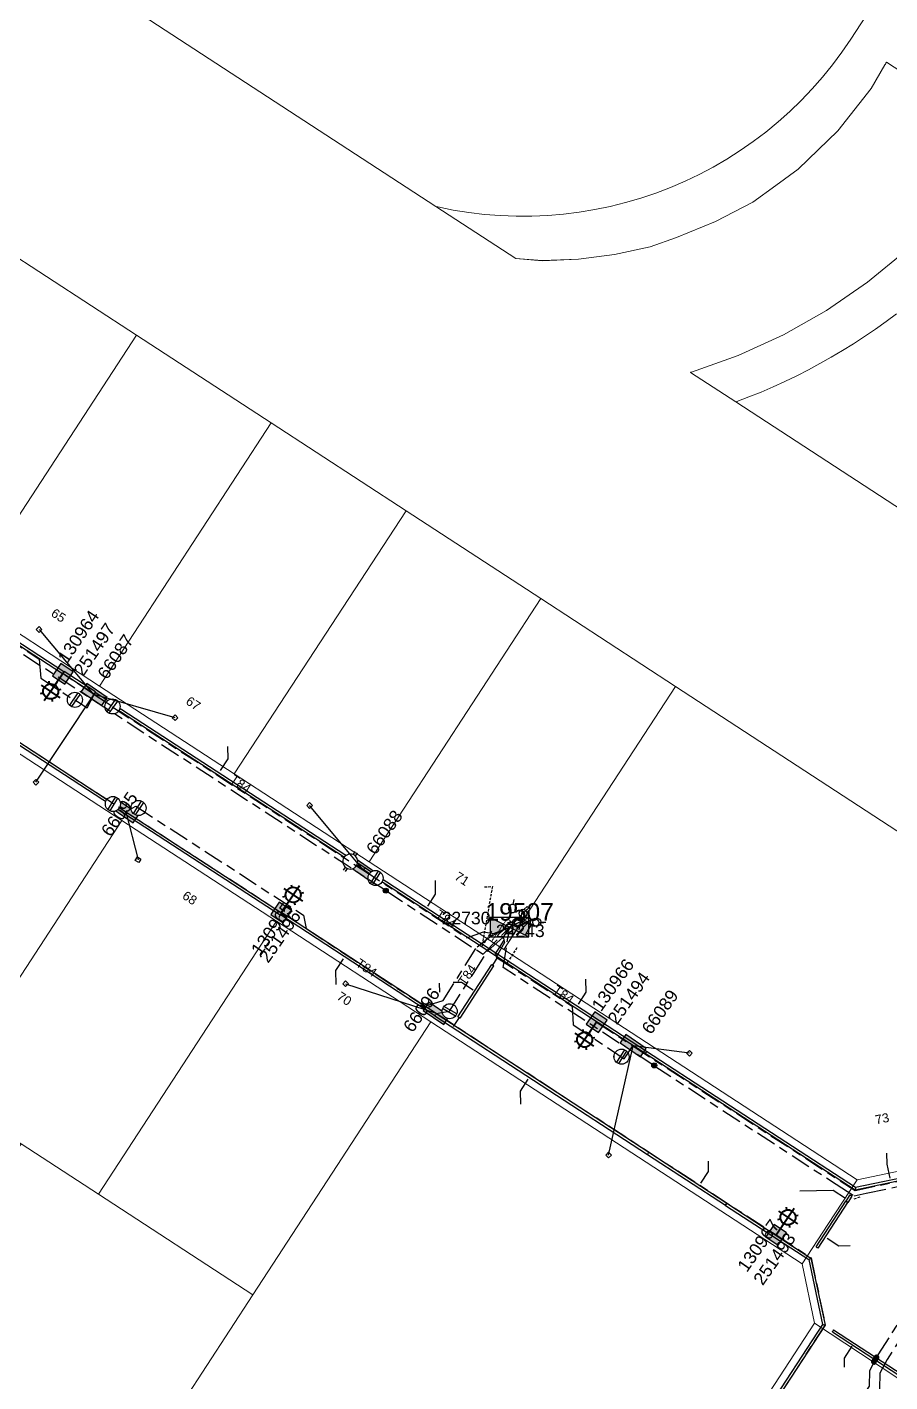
# Model space of a CAD drawing. Header units: metres. Extents: x 0 to 294317, y 0 to 6233398.
# Drawn here: x 292856.9 to 293028.5, y 6231379.5 to 6231649.1 of the extents above; entities that cross this region are included whole.
import ezdxf
from ezdxf import colors
from ezdxf.entities.mleader import LeaderData, LeaderLine
from ezdxf.enums import TextEntityAlignment as Align
from ezdxf.math import Vec2, Vec3

# ---------------------------------------------------------------- set-up
doc = ezdxf.new("R2010")
doc.units = ezdxf.units.M
for name, pattern in [('Cable Exist UG', [8.2, 4, -1.2, 1.8, -1.2]), ('DASHED', [0.75, 0.5, -0.25]), ('HIDDEN', [0.375, 0.25, -0.125]), ('HIDDEN2', [0.1875, 0.125, -0.0625])]:
    doc.linetypes.add(name, pattern=pattern)
doc.layers.get('0').update_dxf_attribs({"color": 6})
for name, color, linetype in [('_User Miscellaneous1', 7, 'Continuous'), ('Duct_SP_EXT', 7, 'Continuous'), ('Equip_HV_EXT', 7, 'Continuous'), ('Equip_LV_EXT', 7, 'Continuous'), ('Equip_SP_SL_EXT', 7, 'Continuous'), ('Mains_HV_EXT', 7, 'Continuous'), ('Mains_LV_EXT', 7, 'Continuous'), ('Mains_LV_SL_EXT', 7, 'Continuous'), ('Services_SP_EXT', 7, 'Continuous'), ('Sub_SP_EXT', 7, 'Continuous'), ('SupportsUG_SP_LV_EXT', 7, 'Continuous'), ('SupportsUG_SP_LV_SL_EXT', 7, 'Continuous'), ('Trench_SP_EXT', 7, 'Continuous')]:
    doc.layers.add(name, color=color, linetype=linetype)
for name, color, linetype, lineweight in [('Cadastre Buildings_SP_EXT', 9, 'Continuous', 5), ('Cadastre Land Parcels_SP_EXT', 9, 'Continuous', 5), ('Cadastre Other Property_SP_EXT', 9, 'HIDDEN', 5), ('Cadastre Roads_SP_EXT', 9, 'Continuous', 5)]:
    doc.layers.add(name, color=color, linetype=linetype, lineweight=lineweight)
doc.layers.add('UNKNOWN_FEATURES', color=1, linetype='DASHED', plot=False)
doc.styles.add('COLUMN_LABEL', font='arial.ttf')
doc.styles.add('iecARIAL', font='arial.ttf', dxfattribs={"height": 2})
doc.styles.add('POLE_LABEL', font='arial.ttf')
doc.styles.get("Standard").update_dxf_attribs({"font": 'arial.ttf'})
doc.styles.add('SWITCH_LABEL', font='arial.ttf', dxfattribs={"height": 2.5})

# ---------------------------------------------------------------- blocks, each defined once
blk = doc.blocks.new('SUB_PADMOUNT_EXT')
for points in [[(0, 0), (-3.84, 1.92), (-3.84, -1.92)], [(0, 0), (3.84, 1.92), (3.84, -1.92)]]:
    blk.add_hatch(color=256).paths.add_polyline_path(points)
for p, q in [((3.84, 1.92), (-3.84, -1.92)), ((-3.84, 1.92), (3.84, -1.92))]:
    blk.add_line(p, q)
blk.add_lwpolyline([(-3.84, -1.92), (3.84, -1.92), (3.84, 1.92), (-3.84, 1.92)], close=True)
for tag, height, flags, p in [('ASSET_NUM', 3.5, 8, (2, 2)), ('STREET_CODE', 0.2, 9, (1.5, 0)), ('CONSTRUCTED_VOLTAGE', 0.2, 9, (1.5, -0.2)), ('OPERATING_VOLTAGE', 0.2, 9, (1.5, -0.6)), ('ORIENTATION', 0.2, 9, (1.5, -0.8)), ('OWNED_BY', 0.2, 9, (1.5, -1)), ('OPERATED_BY', 0.2, 9, (1.5, -1.2)), ('SECONDARY_VOLTAGE', 0.2, 9, (1.5, -1.6)), ('STATE', 0.2, 9, (1.5, -1.8)), ('SUBSTATION_TYPE', 0.2, 9, (1.5, -2.2)), ('NO_PHASES', 0.2, 9, (1.5, -0.4)), ('MAINTAINED_BY', 0.2, 9, (1.5, -1.4)), ('PARENT', 0.2, 9, (1.5, -2)), ('USAGE', 0.2, 9, (1.5, -2.4)), ('LEGEND', 0.2, 9, (1.5, -2.6)), ('STREETNAME', 0.2, 9, (1.5, -3)), ('SUBURB', 0.2, 9, (1.5, -3.2)), ('Z', 0.2, 1, (1.5, -3.6)), ('LOCATION', 0.2, 9, (1.5, -2.8)), ('NOTES', 0.2, 9, (1.5, -3.4))]:
    blk.add_attdef(tag, text='', height=height, dxfattribs=dict(flags=flags)).set_placement(p, align=Align.MIDDLE_LEFT)
blk = doc.blocks.new('COLUMN_EXT')
blk.add_hatch(color=256).paths.add_polyline_path([(-1.49, 1.48), (-1.49, -1.49), (1.48, -1.49), (1.48, 1.48)])
blk.add_lwpolyline([(-1.49, -1.49), (1.48, -1.49), (1.48, 1.48), (-1.49, 1.48)], close=True)
for tag, height, style, flags, p in [('ASSET_NUM', 2.5, 'COLUMN_LABEL', 8, (2, 2)), ('STRUCTURE_PLANT_NUMBER', 0.2, 'POLE_LABEL', 9, (1.81, 0.03)), ('STREET_CODE', 0.2, 'COLUMN_LABEL', 9, (1.81, -0.2))]:
    blk.add_attdef(tag, text='', height=height, dxfattribs=dict(style=style, flags=flags)).set_placement(p, align=Align.MIDDLE_LEFT)
at = {"flags": 1}
blk.add_attdef('Z', (1.81, -2.35), '', height=0.2, dxfattribs=at)
at = {"flags": 9}
for tag, p in [('COLUMN_TYPE', (1.81, -0.4)), ('OWNED_BY', (1.81, -0.6)), ('STATE', (1.81, -0.8)), ('USAGE', (1.81, -1)), ('STREETNAME', (1.81, -1.6)), ('SUBURB', (1.81, -1.8)), ('LEGEND', (1.81, -1.2)), ('LOCATION', (1.81, -1.4)), ('NOTES', (1.81, -2))]:
    blk.add_attdef(tag, text='', height=0.2, dxfattribs=at).set_placement(p, align=Align.MIDDLE_LEFT)
blk = doc.blocks.new('PILLAR_EXT')
blk.add_hatch(color=256).paths.add_polyline_path([(-2.475, 0.99), (-2.475, -0.99), (2.475, -0.99), (2.475, 0.99)])
blk.add_lwpolyline([(-2.475, -0.99), (2.475, -0.99), (2.475, 0.99), (-2.475, 0.99)], close=True)
at = {"style": 'iecARIAL', "flags": 8}
blk.add_attdef('ASSET_NUM', (1.5, 3.5), '', height=2.5, dxfattribs=at)
for tag, p, flags in [('OWNED_BY', (0, -0.2), 9), ('STATE', (0, -0.4), 9), ('SUPPORT_TYPE', (0, -0.6), 9), ('STREETNAME', (0, -1.8), 9), ('SUBURB', (0, -2), 1), ('USAGE', (0, -0.8), 9), ('LEGEND', (0, -1), 9), ('LOCATION', (0, -1.2), 9), ('NOTES', (0, -1.4), 9), ('PARENT', (0, -1.6), 9)]:
    blk.add_attdef(tag, p, '', height=0.2, dxfattribs=dict(flags=flags))
blk = doc.blocks.new('SL_LANTERN_EXT')
at = {"lineweight": 40}
for p, q in [((-1.46, 5.68), (-1.06, 5.28)), ((0, 1.97), (0, 6.47)), ((1.46, 5.68), (1.06, 5.28)), ((-2.25, 4.22), (2.25, 4.22)), ((-1.46, 2.76), (-1.06, 3.16)), ((0, 0), (0, 2.72)), ((1.46, 2.76), (1.06, 3.16))]:
    blk.add_line(p, q, dxfattribs=at)
blk.add_circle((0, 4.22), 1.5, dxfattribs=at)
at = {"style": 'iecARIAL', "flags": 8}
blk.add_attdef('ASSET_NUM', (1.5, 1.5), '', height=2.5, dxfattribs=at)
for tag, p, height, flags in [('OPERATING_VOLTAGE', (0.98, -1.65), 0.2, 9), ('ORIENTATION', (0.98, -1.85), 0.2, 9), ('OWNED_BY', (0.98, -2.05), 0.2, 9), ('STATE', (0.98, -2.25), 0.2, 9), ('CONSTRUCTED_VOLTAGE', (0.98, -0.65), 0.2, 9), ('CONTROL_TYPE', (0.98, -0.85), 0.2, 9), ('LANTERN_PURPOSE', (0.98, -1.05), 0.2, 9), ('LANTERN_TYPE', (0.98, -1.25), 0.2, 9), ('NO_PHASES', (0.98, -1.45), 0.2, 9), ('USAGE', (0.98, -2.45), 0.2, 9), ('CEXIST', (0.98, -2.65), 0.2, 9), ('CNEW', (0.98, -2.85), 0.2, 9), ('LNUMBER', (2.18, -3.25), 2.5, 8), ('CNUMBER', (0.98, -3.05), 0.2, 9), ('CREMOVE', (0.98, -3.25), 0.2, 9), ('CREPLACE', (0.98, -3.45), 0.2, 9), ('LKINGHEIGHT', (0.98, -3.65), 0.2, 9), ('LBRACKET', (0.98, -3.85), 0.2, 9), ('LBRACKETVOCAB', (0.98, -4.05), 0.2, 9), ('LCATEGORY', (0.98, -4.25), 0.2, 9), ('LCHARGE1', (0.98, -4.45), 0.2, 9), ('LCHARGE1PERCENT', (0.98, -4.65), 0.2, 9), ('LCHARGE2', (0.98, -4.85), 0.2, 9), ('LCHARGE2PERCENT', (0.98, -5.05), 0.2, 9), ('LCHARGE3', (0.98, -5.25), 0.2, 9), ('LCHARGE3PERCENT', (0.98, -5.45), 0.2, 9), ('LEXIST', (0.98, -5.65), 0.2, 9), ('LLAMP', (0.98, -5.85), 0.2, 9), ('LLAMPVOCAB', (0.98, -6.05), 0.2, 9), ('LMAST', (0.98, -6.25), 0.2, 9), ('LMASTVOCAB', (0.98, -6.45), 0.2, 9), ('LNEW', (0.98, -6.65), 0.2, 9), ('LANTNUMBER', (0.98, -6.85), 0.2, 9), ('LOUTREACH', (0.98, -7.25), 0.2, 9), ('LOUTREACHVOCAB', (0.98, -7.45), 0.2, 9), ('LRATECODE', (0.98, -7.65), 0.2, 9), ('LREMOVE', (0.98, -7.85), 0.2, 9), ('LREPLACE', (0.98, -8.05), 0.2, 9), ('LTYPE', (0.98, -8.25), 0.2, 9), ('STREETNAME', (0.98, -9.25), 0.2, 9), ('SUBURB', (0.98, -9.45), 0.2, 1), ('LTYPEVOCAB', (0.98, -8.45), 0.2, 9), ('LEGEND', (0.98, -8.65), 0.2, 9), ('LOCATION', (0.98, -8.85), 0.2, 9), ('NOTES', (0.98, -9.05), 0.2, 9)]:
    blk.add_attdef(tag, p, '', height=height, dxfattribs=dict(flags=flags))
blk = doc.blocks.new('CCP_EXT')
blk.add_wipeout([(0, 0.57), (0.57, 0), (0, -0.57), (-0.57, 0)])
blk.add_lwpolyline([(-0.57, 0), (0, 0.57), (0.57, 0), (0, -0.57), (-0.57, 0)])
at = {"flags": 1}
blk.add_attdef('Z', (0, 0), '', height=0.2, dxfattribs=at)
at = {"flags": 9}
for tag, p in [('CCP_TYPE', (0, 0)), ('CONSTRUCTED_VOLTAGE', (0, -0.2)), ('OPERATING_VOLTAGE', (0, -0.6)), ('ORIENTATION', (0, -0.8)), ('OWNED_BY', (0, -1)), ('STATE', (0, -1.8)), ('NO_PHASES', (0, -0.4)), ('USAGE', (0, -1.2)), ('LEGEND', (0, -1.4)), ('LIFE_SUPPORT', (0, -1.6)), ('NOTES', (0, -2))]:
    blk.add_attdef(tag, text='', height=0.2, dxfattribs=at).set_placement(p, align=Align.MIDDLE_LEFT)
blk = doc.blocks.new('HV_STJ_EXT')
h = blk.add_hatch(color=256)
edge = h.paths.add_edge_path()
edge.add_ellipse((-0.59, 0.13), major_axis=(0.226, 0.226), ratio=1, start_angle=45, end_angle=135)
edge.add_line((-0.91, 0.13), (-0.91, -0.13))
edge.add_ellipse((-0.59, -0.13), major_axis=(0.226, 0.226), ratio=1, start_angle=135, end_angle=225)
edge.add_line((-0.59, -0.45), (0.59, -0.45))
edge.add_ellipse((0.59, -0.13), major_axis=(-0.226, 0.226), ratio=1, start_angle=135, end_angle=225)
edge.add_line((0.91, -0.13), (0.91, 0.13))
edge.add_ellipse((0.59, 0.13), major_axis=(-0.226, 0.226), ratio=1, start_angle=225, end_angle=315)
edge.add_line((0.59, 0.45), (-0.59, 0.45))
blk.add_lwpolyline([(-0.91, 0.13), (-0.91, -0.13, 0.414214), (-0.59, -0.45), (0.59, -0.45, 0.414214), (0.91, -0.13), (0.91, 0.13, 0.414214), (0.59, 0.45), (-0.59, 0.45, 0.414214)], format="xyb", close=True)
for tag, flags, p in [('ORIENTATION', 9, (1.5, 0)), ('Z', 1, (1.5, -0.8)), ('USAGE', 9, (1.5, -0.2)), ('LEGEND', 9, (1.5, -0.4)), ('NOTES', 9, (1.5, -0.6))]:
    blk.add_attdef(tag, text='', height=0.2, dxfattribs=dict(flags=flags)).set_placement(p, align=Align.MIDDLE_LEFT)
blk = doc.blocks.new('LV_UG_LINKS_CLOSED_EXT')
blk.add_wipeout([(-1.06, 1.06), (-1.18, 0.92), (-1.29, 0.76), (-1.37, 0.59), (-1.43, 0.42), (-1.48, 0.23), (-1.49, 0.05), (-1.49, -0.14), (-1.46, -0.33), (-1.41, -0.51), (-1.33, -0.68), (-1.24, -0.84), (-1.12, -0.99), (-0.99, -1.12), (-0.84, -1.24), (-0.68, -1.33), (-0.51, -1.41), (-0.33, -1.46), (-0.14, -1.49), (0.05, -1.49), (0.23, -1.48), (0.42, -1.43), (0.59, -1.37), (0.76, -1.29), (0.92, -1.18), (1.06, -1.06), (1.18, -0.92), (1.29, -0.76), (1.37, -0.59), (1.43, -0.42), (1.48, -0.23), (1.49, -0.05), (1.49, 0.14), (1.46, 0.33), (1.41, 0.51), (1.33, 0.68), (1.24, 0.84), (1.12, 0.99), (0.99, 1.12), (0.84, 1.24), (0.68, 1.33), (0.51, 1.41), (0.33, 1.46), (0.14, 1.49), (-0.05, 1.49), (-0.23, 1.48), (-0.42, 1.43), (-0.59, 1.37), (-0.76, 1.29), (-0.92, 1.18)])
for p, q in [((-0.25, -1.48), (-0.25, 1.48)), ((0.25, -1.48), (0.25, 1.48))]:
    blk.add_line(p, q)
blk.add_circle((0, 0), 1.5)
at = {"flags": 9}
for tag, p in [('ACTUAL_STATUS', (0, 0)), ('CONSTRUCTED_VOLTAGE', (0, -0.2)), ('OPERATING_VOLTAGE', (0, -0.6)), ('ORIENTATION', (0, -0.8)), ('STATE', (0, -1)), ('SWITCH_TYPE', (0, -1.2)), ('NO_PHASES', (0, -0.4)), ('USAGE', (0, -1.4)), ('NOTES', (0, -1.6))]:
    blk.add_attdef(tag, text='', height=0.2, dxfattribs=at).set_placement(p, align=Align.MIDDLE_LEFT)
at = {"flags": 1}
blk.add_attdef('Z', (0, 0), '', height=0.2, dxfattribs=at)
blk = doc.blocks.new('LV_UG_LINKS_OPEN_EXT')
for p, q in [((-0.25, 1.47), (-0.25, 2.22)), ((0.25, 1.47), (0.25, 2.22)), ((-0.25, -1.47), (-0.25, -2.22)), ((0.25, -1.47), (0.25, -2.22))]:
    blk.add_line(p, q)
at = {"flags": 9}
for tag, p in [('ACTUAL_STATUS', (0, 0)), ('CONSTRUCTED_VOLTAGE', (0, -0.2)), ('OPERATING_VOLTAGE', (0, -0.6)), ('ORIENTATION', (0, -0.8)), ('STATE', (0, -1)), ('SWITCH_TYPE', (0, -1.2)), ('NO_PHASES', (0, -0.4)), ('USAGE', (0, -1.4)), ('NOTES', (0, -1.6))]:
    blk.add_attdef(tag, text='', height=0.2, dxfattribs=at).set_placement(p, align=Align.MIDDLE_LEFT)
at = {"flags": 1}
blk.add_attdef('Z', (0, 0), '', height=0.2, dxfattribs=at)
blk.add_wipeout([(-0.25, 1.47), (-0.43, 1.43), (-0.61, 1.36), (-0.77, 1.28), (-0.93, 1.17), (-1.07, 1.05), (-1.19, 0.9), (-1.29, 0.75), (-1.38, 0.58), (-1.44, 0.4), (-1.48, 0.22), (-1.49, 0.03), (-1.49, -0.16), (-1.45, -0.34), (-1.4, -0.52), (-1.32, -0.69), (-1.23, -0.85), (-1.11, -1), (-0.98, -1.13), (-0.83, -1.24), (-0.66, -1.34), (-0.49, -1.41), (-0.31, -1.46), (-0.13, -1.49), (0.06, -1.49), (0.25, -1.47), (0.43, -1.43), (0.61, -1.36), (0.77, -1.28), (0.93, -1.17), (1.07, -1.05), (1.19, -0.9), (1.29, -0.75), (1.38, -0.58), (1.44, -0.4), (1.48, -0.22), (1.49, -0.03), (1.49, 0.16), (1.45, 0.34), (1.4, 0.52), (1.32, 0.69), (1.23, 0.85), (1.11, 1), (0.98, 1.13), (0.83, 1.24), (0.66, 1.34), (0.49, 1.41), (0.31, 1.46), (0.13, 1.49), (-0.06, 1.49)])
blk.add_lwpolyline([(0, -1.49, 1), (0, 1.49, 1)], format="xyb", close=True)
blk = doc.blocks.new('LV_UG_DFUSE_CLOSED_EXT')
for points in [[(1, 0), (0, 0)], [(5.04, 0.73), (2.16, -0.72)], [(5.05, -0.71), (2.16, 0.72)], [(6.2, 0.01), (7.2, 0.01)]]:
    blk.add_lwpolyline(points)
for centre in [(1.8, 0), (5.4, 0.01)]:
    blk.add_circle(centre, 0.8)
at = {"flags": 9}
for tag, p in [('ACTUAL_STATUS', (0, 0)), ('CONSTRUCTED_VOLTAGE', (0, -0.2)), ('OPERATING_VOLTAGE', (0, -0.6)), ('ORIENTATION', (0, -0.8)), ('STATE', (0, -1)), ('SWITCH_TYPE', (0, -1.2)), ('NO_PHASES', (0, -0.4)), ('USAGE', (0, -1.4)), ('NOTES', (0, -1.6))]:
    blk.add_attdef(tag, text='', height=0.2, dxfattribs=at).set_placement(p, align=Align.MIDDLE_LEFT)
at = {"flags": 1}
blk.add_attdef('Z', (0, 0), '', height=0.2, dxfattribs=at)
blk = doc.blocks.new('SWG_HOLEC_SU_EXT')
blk.add_line((1.8, -2), (5.8, -2))
for points in [[(1, 0), (0, 0)], [(6.6, 0), (7.6, 0)]]:
    blk.add_lwpolyline(points)
for points in [[(1.8, -0.8, 1), (1.8, 0.8, 1)], [(5.8, -0.8, 1), (5.8, 0.8, 1)]]:
    blk.add_lwpolyline(points, format="xyb", close=True)
at = {"style": 'SWITCH_LABEL', "flags": 8}
blk.add_attdef('ASSET_NUM', text='', height=2.5, rotation=179.9544, dxfattribs=at).set_placement((-2.4, 0), align=Align.MIDDLE_LEFT)
at = {"flags": 1}
blk.add_attdef('Z', (0, 0), '', height=0.2, dxfattribs=at)
at = {"flags": 9}
for tag, p in [('ACTUAL_STATUS', (0, -0.4)), ('CONSTRUCTED_VOLTAGE', (0, -0.6)), ('OPERATING_VOLTAGE', (0, -1)), ('ORIENTATION', (0, -1.2)), ('OWNED_BY', (0, -1.4)), ('STATE', (0, -1.8)), ('SWITCH_TYPE', (0, -2)), ('STREETNAME', (0, -2.6)), ('NO_PHASES', (0, -0.8)), ('PARENT', (0, -1.6)), ('USAGE', (0, -2.2)), ('LOCATION', (0, -2.4)), ('SUBURB', (0, -2.8)), ('NOTES', (0, -3))]:
    blk.add_attdef(tag, text='', height=0.2, dxfattribs=at).set_placement(p, align=Align.MIDDLE_LEFT)
at = {"style": 'SWITCH_LABEL', "flags": 9}
blk.add_attdef('STREET_CODE', text='', height=0.2, dxfattribs=at).set_placement((0, -0.2), align=Align.MIDDLE_LEFT)
blk = doc.blocks.new('CONNECTOR_NODE_EXT')
h = blk.add_hatch(color=256)
edge = h.paths.add_edge_path()
edge.add_arc((0, 0), 0.5, 0, 360)
blk.add_circle((0, 0), 0.5)
at = {"flags": 1}
blk.add_attdef('Z', (0, 0), '', height=0.2, dxfattribs=at)
at = {"flags": 9}
for tag, p in [('CONNECTOR_TYPE', (0, 0)), ('CONSTRUCTED_VOLTAGE', (0, -0.2)), ('OPERATING_VOLTAGE', (0, -0.6)), ('ORIENTATION', (0, -0.8)), ('SUBTYPE', (0, -1)), ('NO_PHASES', (0, -0.4)), ('USAGE', (0, -1.2)), ('NOTES', (0, -1.4))]:
    blk.add_attdef(tag, text='', height=0.2, dxfattribs=at).set_placement(p, align=Align.MIDDLE_LEFT)

msp = doc.modelspace()

# ---------------------------------------------------------------- linework, layer by layer
at = {"layer": 'Cadastre Buildings_SP_EXT', "linetype": 'Continuous'}
msp.add_lwpolyline([(292888.02, 6231375.7), (292901.77, 6231396.79), (292871.05, 6231416.83), (292855.69, 6231426.83), (292792.94, 6231330.55)], dxfattribs=at)
at = {"layer": 'Cadastre Land Parcels_SP_EXT', "linetype": 'Continuous'}
for points in [[(292858.08, 6231665.6), (292938.17, 6231613.37), (292938.55, 6231613.29), (292941.63, 6231612.66), (292944.74, 6231612.16), (292947.86, 6231611.79), (292951, 6231611.54), (292954.14, 6231611.43), (292957.28, 6231611.42), (292960.42, 6231611.56), (292963.56, 6231611.82), (292966.68, 6231612.2), (292969.78, 6231612.73), (292972.87, 6231613.35), (292975.92, 6231614.12), (292978.94, 6231615), (292981.91, 6231616.01), (292984.85, 6231617.13), (292987.74, 6231618.37), (292990.58, 6231619.73), (292993.36, 6231621.2), (292996.07, 6231622.79), (292998.72, 6231624.48), (293001.3, 6231626.28), (293003.81, 6231628.18), (293006.24, 6231630.18), (293008.58, 6231632.27), (293010.84, 6231634.46), (293013.01, 6231636.74), (293015.08, 6231639.11), (293017.05, 6231641.55), (293018.93, 6231644.08), (293020.71, 6231646.68), (293147.24, 6231840.71)], [(293147.24, 6231840.71), (293020.7, 6231646.68), (293018.93, 6231644.08), (293017.05, 6231641.55), (293015.08, 6231639.11), (293013.01, 6231636.74), (293010.84, 6231634.46), (293008.58, 6231632.27), (293006.24, 6231630.18), (293003.81, 6231628.18), (293001.31, 6231626.28), (292998.72, 6231624.48), (292996.07, 6231622.79), (292993.36, 6231621.2), (292990.58, 6231619.73), (292987.74, 6231618.38), (292984.85, 6231617.13), (292981.91, 6231616.01), (292978.94, 6231615), (292975.92, 6231614.12), (292972.87, 6231613.35), (292969.78, 6231612.73), (292966.68, 6231612.2), (292963.56, 6231611.82), (292960.43, 6231611.56), (292957.28, 6231611.42), (292954.14, 6231611.43), (292951, 6231611.54), (292947.86, 6231611.79), (292944.74, 6231612.16), (292941.63, 6231612.66), (292938.55, 6231613.29), (292938.17, 6231613.37), (292954.08, 6231602.99), (292959.33, 6231602.57), (292966.56, 6231602.88), (292973.73, 6231603.8), (292980.79, 6231605.33), (292986.02, 6231607.18), (292993.78, 6231610.38), (293001.23, 6231614.25), (293005.77, 6231617.53), (293010.26, 6231620.78), (293014.24, 6231624.64), (293018.15, 6231628.42), (293024.73, 6231636.87), (293027.5, 6231641.53), (293027.59, 6231641.71), (293027.69, 6231641.89), (293027.78, 6231642.07), (293027.83, 6231642.05), (293050.88, 6231627.01)], [(293050.88, 6231627.01), (293027.83, 6231642.05), (293027.78, 6231642.07), (293027.69, 6231641.89), (293027.59, 6231641.71), (293027.5, 6231641.53), (293024.73, 6231636.87), (293018.15, 6231628.42), (293014.24, 6231624.64), (293010.26, 6231620.78), (293005.77, 6231617.53), (293001.23, 6231614.25), (292993.78, 6231610.38), (292986.02, 6231607.18), (292980.79, 6231605.33), (292973.73, 6231603.8), (292966.56, 6231602.88), (292959.33, 6231602.58), (292954.08, 6231602.99), (292954.08, 6231602.99), (292938.17, 6231613.37), (292858.08, 6231665.6), (292659.95, 6231794.82)], [(292736.26, 6231680.6), (292851.81, 6231605.25), (292878.62, 6231587.77), (292905.43, 6231570.29), (292932.24, 6231552.81), (292959.05, 6231535.33), (292985.86, 6231517.85), (293063.22, 6231467.38)], [(293092.71, 6231512.57), (292997.87, 6231574.46), (292988.85, 6231580.35), (292988.9, 6231580.36), (292989.02, 6231580.4), (292998.32, 6231583.71), (293007.31, 6231587.81), (293015.9, 6231592.68), (293024.04, 6231598.28), (293031.67, 6231604.56)], [(293031.67, 6231604.56), (293024.04, 6231598.28), (293015.9, 6231592.68), (293007.31, 6231587.81), (292998.32, 6231583.71), (292989.02, 6231580.4), (292988.9, 6231580.36), (292988.85, 6231580.35), (292997.87, 6231574.46), (292997.87, 6231574.47), (292997.9, 6231574.47), (292997.9, 6231574.48), (292997.92, 6231574.48), (292997.93, 6231574.49), (292997.95, 6231574.49), (292997.96, 6231574.5), (292997.98, 6231574.5), (292997.98, 6231574.51), (292998.01, 6231574.51), (292998.01, 6231574.52), (292998.03, 6231574.52), (293000.46, 6231575.45), (293002.86, 6231576.43), (293005.25, 6231577.46), (293007.61, 6231578.55), (293009.95, 6231579.68), (293012.27, 6231580.86), (293014.56, 6231582.09), (293016.83, 6231583.37), (293019.06, 6231584.7), (293021.27, 6231586.06), (293023.45, 6231587.49), (293025.6, 6231588.95), (293027.72, 6231590.47), (293029.79, 6231592.02)], [(293029.79, 6231592.02), (293027.72, 6231590.47), (293025.6, 6231588.95), (293023.45, 6231587.49), (293021.27, 6231586.06), (293019.06, 6231584.7), (293016.83, 6231583.37), (293014.56, 6231582.09), (293012.27, 6231580.86), (293009.95, 6231579.68), (293007.61, 6231578.55), (293005.25, 6231577.46), (293002.86, 6231576.43), (293000.46, 6231575.45), (292998.03, 6231574.52), (292998.01, 6231574.52), (292998.01, 6231574.51), (292997.98, 6231574.51), (292997.98, 6231574.5), (292997.96, 6231574.5), (292997.95, 6231574.49), (292997.93, 6231574.49), (292997.92, 6231574.48), (292997.9, 6231574.48), (292997.9, 6231574.47), (292997.87, 6231574.47), (292997.87, 6231574.46), (293092.71, 6231512.57)]]:
    msp.add_lwpolyline(points, dxfattribs=at)
for points in [[(292878.62, 6231587.77), (292851.81, 6231605.25), (292817.67, 6231552.9), (292844.48, 6231535.41), (292878.62, 6231587.77)], [(292905.43, 6231570.29), (292878.62, 6231587.77), (292844.48, 6231535.41), (292871.29, 6231517.93), (292905.43, 6231570.29)], [(292932.24, 6231552.81), (292905.43, 6231570.29), (292871.29, 6231517.93), (292898.09, 6231500.45), (292932.24, 6231552.81)], [(292985.86, 6231517.85), (292959.05, 6231535.33), (292924.9, 6231482.97), (292951.71, 6231465.49), (292985.86, 6231517.85)], [(293033.72, 6231422.15), (293063.22, 6231467.38), (292985.86, 6231517.85), (292951.71, 6231465.49), (293021.96, 6231419.67), (293033.72, 6231422.15)], [(292906.45, 6231471.13), (292875.72, 6231491.16), (292840.32, 6231436.85), (292855.69, 6231426.83), (292871.05, 6231416.83), (292906.45, 6231471.13)], [(292937.18, 6231451.09), (292906.45, 6231471.13), (292871.05, 6231416.83), (292901.77, 6231396.79), (292937.18, 6231451.09)]]:
    msp.add_lwpolyline(points, close=True, dxfattribs=at)
at = {"layer": 'Cadastre Roads_SP_EXT', "linetype": 'Continuous'}
msp.add_lwpolyline([(292980.66, 6231294.99), (293034.37, 6231377.36), (293022.63, 6231385.13), (293013.51, 6231391.16), (292969, 6231322.9), (292935.82, 6231272.01), (292943.67, 6231260.07), (292950.81, 6231249.21), (292980.66, 6231294.99)], close=True, dxfattribs=at)
at = {"layer": 'Duct_SP_EXT'}
for p, q in [((292863.9, 6231520.36), (292864.04, 6231520.56)), ((292864, 6231520.4), (292864.13, 6231520.6)), ((292870.22, 6231516.34), (292864, 6231520.4)), ((292864.17, 6231520.76), (292864.04, 6231520.56)), ((292864.26, 6231520.8), (292864.13, 6231520.6)), ((292870.48, 6231516.75), (292864.26, 6231520.8)), ((292870.42, 6231516.67), (292870.29, 6231516.47)), ((292870.48, 6231516.75), (292870.35, 6231516.55)), ((292870.16, 6231516.27), (292870.29, 6231516.47)), ((292870.22, 6231516.34), (292870.35, 6231516.55)), ((292876.28, 6231492.44), (292876.41, 6231492.64)), ((292876.28, 6231492.44), (292876.41, 6231492.64)), ((292876.54, 6231492.84), (292876.41, 6231492.64)), ((292876.54, 6231492.84), (292876.41, 6231492.64)), ((292924.04, 6231481.76), (292923.91, 6231481.56)), ((292924.04, 6231481.76), (292923.91, 6231481.56)), ((292950.31, 6231464.61), (292924.04, 6231481.76)), ((292923.77, 6231481.36), (292923.91, 6231481.56)), ((292923.77, 6231481.36), (292923.91, 6231481.56)), ((292950.05, 6231464.21), (292923.77, 6231481.36)), ((292907.24, 6231472.36), (292907.37, 6231472.56)), ((292907.25, 6231472.37), (292907.38, 6231472.57)), ((292907.5, 6231472.76), (292907.37, 6231472.56)), ((292907.51, 6231472.77), (292907.38, 6231472.57)), ((292950.05, 6231464.21), (292950.18, 6231464.41)), ((292950.05, 6231464.21), (292950.18, 6231464.41)), ((292979.82, 6231444.81), (292950.05, 6231464.21)), ((292950.31, 6231464.61), (292950.18, 6231464.41)), ((292950.31, 6231464.61), (292950.18, 6231464.41)), ((292980.08, 6231445.22), (292950.31, 6231464.61)), ((292942.58, 6231452.1), (292949.28, 6231462.54)), ((292942.99, 6231451.84), (292949.69, 6231462.28)), ((292949.28, 6231462.54), (292949.49, 6231462.41)), ((292949.69, 6231462.28), (292949.49, 6231462.41)), ((292937.97, 6231452.33), (292938.1, 6231452.53)), ((292937.97, 6231452.33), (292938.1, 6231452.53)), ((292938.23, 6231452.74), (292938.1, 6231452.53)), ((292938.23, 6231452.74), (292938.1, 6231452.53)), ((292942.58, 6231452.1), (292942.79, 6231451.97)), ((292942.99, 6231451.84), (292942.79, 6231451.97)), ((292979.82, 6231444.81), (292979.95, 6231445.01)), ((292979.82, 6231444.81), (292979.95, 6231445.01)), ((292980.08, 6231445.22), (292979.95, 6231445.01)), ((292980.08, 6231445.22), (292979.95, 6231445.01)), ((292980.54, 6231425.14), (292980.41, 6231424.94)), ((292980.54, 6231425.14), (292980.41, 6231424.94)), ((292980.54, 6231425.14), (292996.07, 6231415.01)), ((292980.28, 6231424.74), (292980.41, 6231424.94)), ((292980.28, 6231424.74), (292980.41, 6231424.94)), ((292980.28, 6231424.74), (292995.81, 6231414.61)), ((293034.91, 6231420.42), (293021.57, 6231417.61)), ((293034.62, 6231420.85), (293021.66, 6231418.12)), ((293021.57, 6231417.61), (293021.62, 6231417.87)), ((293021.66, 6231418.12), (293021.62, 6231417.87)), ((292995.78, 6231414.58), (292995.91, 6231414.79)), ((292995.78, 6231414.58), (293012.34, 6231403.82)), ((292995.81, 6231414.61), (292995.94, 6231414.81)), ((292996.05, 6231414.99), (292995.91, 6231414.79)), ((292996.07, 6231415.01), (292995.94, 6231414.81)), ((292996.05, 6231414.99), (293012.77, 6231404.11)), ((293013.79, 6231406.33), (293019.72, 6231415.41)), ((293014.19, 6231406.06), (293020.12, 6231415.15)), ((293020.53, 6231416.65), (293019.72, 6231415.41)), ((293019.72, 6231415.41), (293019.92, 6231415.28)), ((293019.72, 6231415.41), (293019.92, 6231415.28)), ((293020.12, 6231415.15), (293019.92, 6231415.28)), ((293020.12, 6231415.15), (293019.92, 6231415.28)), ((293020.93, 6231416.39), (293020.12, 6231415.15)), ((293020.53, 6231416.65), (293020.73, 6231416.52)), ((293020.93, 6231416.39), (293020.73, 6231416.52)), ((293013.79, 6231406.33), (293013.99, 6231406.19)), ((293014.19, 6231406.06), (293013.99, 6231406.19)), ((293012.34, 6231403.82), (293012.55, 6231403.96)), ((293012.34, 6231403.82), (293015.06, 6231390.87)), ((293012.77, 6231404.11), (293012.55, 6231403.96)), ((293012.77, 6231404.11), (293015.58, 6231390.77)), ((293015.06, 6231390.87), (292981.82, 6231339.86)), ((293015.58, 6231390.77), (292982.22, 6231339.6)), ((293015.06, 6231390.87), (293015.32, 6231390.82)), ((293015.58, 6231390.77), (293015.32, 6231390.82)), ((293017.04, 6231389.43), (293017.17, 6231389.63)), ((293017.04, 6231389.43), (293032.19, 6231379.54)), ((293017.3, 6231389.83), (293017.17, 6231389.63)), ((293017.3, 6231389.83), (293032.45, 6231379.95))]:
    msp.add_line(p, q, dxfattribs=at)
at = {"layer": 'Duct_SP_EXT', "linetype": 'Continuous'}
for points in [[(292896.76, 6231505.89), (292896.81, 6231503.47), (292895.26, 6231501.1)], [(292938.02, 6231479.22), (292938.07, 6231476.48), (292936.53, 6231474.12)], [(292938.97, 6231457), (292938.93, 6231458.82)], [(292941.6, 6231458.98), (292943.28, 6231459.01), (292945.62, 6231457.49)], [(292967.96, 6231459.62), (292968.02, 6231457.03), (292966.45, 6231454.63)], [(292955.05, 6231434.72), (292955, 6231437.34), (292956.53, 6231439.69)], [(293027.84, 6231424.95), (293027.88, 6231422.78), (293028.46, 6231420.03)], [(292992.33, 6231423.35), (292992.37, 6231421.32), (292990.84, 6231418.99)], [(293010.56, 6231417.46), (293017.23, 6231417.59), (293019.64, 6231416.01)], [(293020.59, 6231406.53), (293018.36, 6231406.49), (293016.01, 6231408.02)], [(293019.46, 6231382.42), (293019.43, 6231384.19), (293020.96, 6231386.54)]]:
    msp.add_lwpolyline(points, dxfattribs=at)
at = {"layer": 'Mains_HV_EXT', "linetype": 'Cable Exist UG'}
for points in [[(293025.65, 6231384), (293026.14, 6231384.86), (293048.27, 6231418.94), (293051.37, 6231419.95), (293051.37, 6231419.95), (293101.27, 6231496.6), (293100.55, 6231502.83), (293133.11, 6231552.78), (293141.62, 6231554.74), (293141.62, 6231554.74), (293159.56, 6231582.09), (293171.78, 6231600.81), (293177.03, 6231608.87), (293177.03, 6231608.87), (293196.41, 6231638.57), (293200.99, 6231645.6), (293200.99, 6231645.6), (293207.17, 6231655.07), (293229.87, 6231689.87), (293233.12, 6231691.21), (293256.58, 6231727.19), (293259.53, 6231731.65)], [(292940.87, 6231249.57), (292941.45, 6231250.62), (292942, 6231251.73), (292942.59, 6231252.8), (292943.14, 6231253.68), (293024.41, 6231378.63), (293024.48, 6231381.67), (293024.48, 6231381.67), (293025.65, 6231383.97)]]:
    msp.add_lwpolyline(points, dxfattribs=at)
at = {"layer": 'Mains_LV_EXT', "linetype": 'Cable Exist UG'}
for points in [[(292949.74, 6231468.67), (292952.84, 6231469.93)], [(292952.84, 6231469.93), (292951.55, 6231467.96)]]:
    msp.add_lwpolyline(points, dxfattribs=at)
at = {"layer": 'Mains_LV_SL_EXT', "linetype": 'Cable Exist UG'}
msp.add_lwpolyline([(293005.85, 6231408.7), (293012.81, 6231404.16), (293015.62, 6231390.84), (292970.71, 6231321.91)], dxfattribs=at)
at = {"layer": 'Trench_SP_EXT', "linetype": 'Cable Exist UG'}
for points in [[(292949.98, 6231464.54), (292950.9, 6231465.98), (292951.85, 6231467.46)], [(292949.49, 6231462.41), (292950.6, 6231464.14)]]:
    msp.add_lwpolyline(points, dxfattribs=at)
at = {"layer": 'UNKNOWN_FEATURES'}
for points in [[(292947.86, 6231477.98), (292949.41, 6231478.02), (292947.44, 6231466.65)], [(292947.41, 6231466.22), (292949.43, 6231469.32)], [(292957.39, 6231470.2), (292956.92, 6231470.19), (292955.9, 6231468.22)], [(292952.45, 6231462.94), (292954.46, 6231466.04)], [(293022.49, 6231416.21), (293021.11, 6231415.76)]]:
    msp.add_lwpolyline(points, dxfattribs=at)

# ---------------------------------------------------------------- block references
at = {"layer": 'Equip_HV_EXT'}
msp.add_blockref('CONNECTOR_NODE_EXT', (292981.61, 6231442.43), dxfattribs=at)
at = {"layer": 'Equip_HV_EXT', "rotation": 57.84160261610856}
msp.add_blockref('HV_STJ_EXT', (293025.58, 6231383.89), dxfattribs=at)
at = {"layer": 'Equip_SP_SL_EXT'}
ref = msp.add_blockref('SL_LANTERN_EXT', (292863.95, 6231520.34), dxfattribs=dict(at, rotation=145.6277500061206))
ref.add_attrib('ASSET_NUM', '130964', dxfattribs={"layer": '0', "height": 2.5, "rotation": 55.9325, "style": 'iecARIAL'}).set_placement((292865.45, 6231521.84), align=Align.BOTTOM_LEFT)
ref = msp.add_blockref('SL_LANTERN_EXT', (292907.43, 6231472.88), dxfattribs=dict(at, rotation=325.8889758560227))
ref.add_attrib('ASSET_NUM', '130965', dxfattribs={"layer": '0', "height": 2.5, "rotation": 55.1413, "style": 'iecARIAL'}).set_placement((292908.93, 6231474.38), align=Align.MIDDLE_RIGHT)
ref = msp.add_blockref('SL_LANTERN_EXT', (292970.15, 6231451.05), dxfattribs=dict(at, rotation=145.6277501943154))
ref.add_attrib('ASSET_NUM', '130966', dxfattribs={"layer": '0', "height": 2.5, "rotation": 54.7368, "style": 'iecARIAL'}).set_placement((292971.65, 6231452.55), align=Align.BOTTOM_LEFT)
ref = msp.add_blockref('SL_LANTERN_EXT', (293005.85, 6231408.7), dxfattribs=dict(at, rotation=325.8889758560227))
ref.add_attrib('ASSET_NUM', '130967', dxfattribs={"layer": '0', "height": 2.5, "rotation": 54.8456, "style": 'iecARIAL'}).set_placement((293007.35, 6231410.2), align=Align.BOTTOM_RIGHT)
at = {"layer": 'Sub_SP_EXT'}
ref = msp.add_blockref('SUB_PADMOUNT_EXT', (292952.84, 6231469.93), dxfattribs=at)
ref.add_attrib('ASSET_NUM', '19507', dxfattribs={"layer": '0', "height": 3.5}).set_placement((292954.84, 6231470.18), align=Align.BOTTOM_CENTER)
at = {"layer": 'SupportsUG_SP_LV_EXT'}
ref = msp.add_blockref('PILLAR_EXT', (292870.22, 6231516.24), dxfattribs=dict(at, rotation=145.6277500061206))
ref.add_attrib('ASSET_NUM', '66087', dxfattribs={"layer": '0', "height": 2.5, "rotation": 55.7896, "style": 'iecARIAL'}).set_placement((292871.72, 6231519.74), align=Align.MIDDLE_LEFT)
ref = msp.add_blockref('PILLAR_EXT', (292876.5, 6231492.93), dxfattribs=dict(at, rotation=325.8889758371436))
ref.add_attrib('ASSET_NUM', '66095', dxfattribs={"layer": '0', "height": 2.5, "rotation": 55.0496, "style": 'iecARIAL'}).set_placement((292878, 6231496.43), align=Align.MIDDLE_RIGHT)
ref = msp.add_blockref('PILLAR_EXT', (292923.64, 6231481.37), dxfattribs=dict(at, rotation=145.6277501943154))
ref.add_attrib('ASSET_NUM', '66088', dxfattribs={"layer": '0', "height": 2.5, "rotation": 54.9849, "style": 'iecARIAL'}).set_placement((292925.14, 6231484.87), align=Align.MIDDLE_LEFT)
ref = msp.add_blockref('PILLAR_EXT', (292938.24, 6231452.8), dxfattribs=dict(at, rotation=325.8889758560227))
ref.add_attrib('ASSET_NUM', '66096', dxfattribs={"layer": '0', "height": 2.5, "rotation": 54.8456, "style": 'iecARIAL'}).set_placement((292939.74, 6231456.3), align=Align.BOTTOM_RIGHT)
ref = msp.add_blockref('PILLAR_EXT', (292977.42, 6231446.36), dxfattribs=dict(at, rotation=145.6277500061206))
ref.add_attrib('ASSET_NUM', '66089', dxfattribs={"layer": '0', "height": 2.5, "rotation": 54.7368, "style": 'iecARIAL'}).set_placement((292978.92, 6231449.86), align=Align.TOP_LEFT)
at = {"layer": 'SupportsUG_SP_LV_SL_EXT'}
ref = msp.add_blockref('COLUMN_EXT', (292863.95, 6231520.34), dxfattribs=dict(at, rotation=145.6277500061206))
ref.add_attrib('ASSET_NUM', '251497', dxfattribs={"layer": '0', "height": 2.5, "rotation": 55.9325, "style": 'COLUMN_LABEL'}).set_placement((292865.95, 6231521.09), align=Align.TOP_LEFT)
ref = msp.add_blockref('COLUMN_EXT', (292907.43, 6231472.88), dxfattribs=dict(at, rotation=325.8889758560227))
ref.add_attrib('ASSET_NUM', '251496', dxfattribs={"layer": '0', "height": 2.5, "rotation": 55.1413, "style": 'COLUMN_LABEL'}).set_placement((292909.43, 6231473.63), align=Align.TOP_RIGHT)
ref = msp.add_blockref('COLUMN_EXT', (292970.15, 6231451.05), dxfattribs=dict(at, rotation=145.6277501943154))
ref.add_attrib('ASSET_NUM', '251494', dxfattribs={"layer": '0', "height": 2.5, "rotation": 54.7368, "style": 'COLUMN_LABEL'}).set_placement((292972.15, 6231451.8), align=Align.TOP_LEFT)
ref = msp.add_blockref('COLUMN_EXT', (293005.85, 6231408.7), dxfattribs=dict(at, rotation=325.8889758560227))
ref.add_attrib('ASSET_NUM', '251493', dxfattribs={"layer": '0', "height": 2.5, "rotation": 54.8456, "style": 'COLUMN_LABEL'}).set_placement((293007.85, 6231409.45), align=Align.TOP_RIGHT)

# ---------------------------------------------------------------- texts
at = {"layer": 'Cadastre Land Parcels_SP_EXT'}
for s, rotation, p in [('65', 326.9, (292861.46, 6231531.99)), ('67', 326.9, (292888.27, 6231514.48)), ('71', 326.9, (292941.73, 6231479.59)), ('68', 326.9, (292887.57, 6231475.77)), ('70', 326.9, (292918.32, 6231455.73)), ('73', 11.88, (293025.75, 6231430.68))]:
    msp.add_text(s, height=1.8, rotation=rotation, dxfattribs=at).set_placement(p)
at = {"layer": 'Mains_LV_EXT'}
for rotation, p in [(325.7913, (292897.04, 6231498.94)), (325.8314, (292937.91, 6231472.05)), (325.7529, (292922.08, 6231462.34)), (55.7891, (292943.95, 6231458.14)), (325.4547, (292961.27, 6231457.03))]:
    msp.add_text('T84', height=1.8, rotation=rotation, dxfattribs=at).set_placement(p)

# ---------------------------------------------------------------- next in the draw order: block references
at = {"layer": 'Services_SP_EXT'}
for p in [(292859.24, 6231529.18), (292886.31, 6231511.62), (292858.62, 6231498.77), (292913.07, 6231494.16), (292956.34, 6231473.5), (292920.23, 6231458.69), (292988.62, 6231444.86), (292972.54, 6231424.59)]:
    msp.add_blockref('CCP_EXT', p, dxfattribs=at)
at = {"layer": 'Services_SP_EXT', "rotation": 103.8913483339783}
msp.add_blockref('CCP_EXT', (292878.94, 6231483.36), dxfattribs=at)

# ---------------------------------------------------------------- next in the draw order: linework, layer by layer
at = {"layer": 'Cadastre Buildings_SP_EXT', "linetype": 'Continuous'}
for points in [[(292959.05, 6231535.33), (292932.24, 6231552.81), (292898.09, 6231500.45), (292924.9, 6231482.97), (292959.05, 6231535.33)], [(292875.72, 6231491.16), (292844.98, 6231511.19), (292809.61, 6231456.87), (292840.32, 6231436.85), (292875.72, 6231491.16)], [(293013.51, 6231391.16), (293011.03, 6231402.92), (292937.18, 6231451.09), (292901.77, 6231396.79), (292888.02, 6231375.7), (292969, 6231322.9), (293013.51, 6231391.16)]]:
    msp.add_lwpolyline(points, close=True, dxfattribs=at)
at = {"layer": 'Cadastre Other Property_SP_EXT', "linetype": 'HIDDEN2'}
msp.add_lwpolyline([(292951.71, 6231465.49), (292954.54, 6231470.17), (292952.34, 6231471.61), (292949.23, 6231467.07), (292951.71, 6231465.49)], close=True, dxfattribs=at)
at = {"layer": 'Cadastre Roads_SP_EXT', "linetype": 'Continuous'}
msp.add_lwpolyline([(292737.65, 6231581.03), (292764.48, 6231563.57), (292791.31, 6231546.11), (292804.72, 6231537.38), (292844.98, 6231511.19), (292875.72, 6231491.16), (292906.45, 6231471.13), (292937.18, 6231451.09), (293011.03, 6231402.92), (293016.14, 6231410.75), (293016.14, 6231410.75), (293021.96, 6231419.67), (292951.71, 6231465.49), (292924.9, 6231482.97), (292898.09, 6231500.45), (292871.29, 6231517.93), (292844.48, 6231535.41), (292817.67, 6231552.9), (292702.11, 6231628.25)], dxfattribs=at)
at = {"layer": 'Duct_SP_EXT'}
for p, q in [((292864.17, 6231520.76), (292816.75, 6231551.68)), ((292863.9, 6231520.36), (292816.49, 6231551.28)), ((292876.54, 6231492.84), (292819.1, 6231530.33)), ((292876.28, 6231492.44), (292818.84, 6231529.92)), ((292924.04, 6231481.76), (292870.42, 6231516.67)), ((292923.77, 6231481.36), (292870.16, 6231516.27)), ((292907.24, 6231472.36), (292876.28, 6231492.44)), ((292907.5, 6231472.76), (292876.54, 6231492.84)), ((292937.97, 6231452.33), (292907.25, 6231472.37)), ((292938.23, 6231452.74), (292907.51, 6231472.77)), ((292937.97, 6231452.33), (292980.28, 6231424.74)), ((292938.23, 6231452.74), (292980.54, 6231425.14)), ((293021.57, 6231417.61), (292979.82, 6231444.81)), ((293021.66, 6231418.12), (292980.08, 6231445.22))]:
    msp.add_line(p, q, dxfattribs=at)
at = {"layer": 'Duct_SP_EXT', "linetype": 'Continuous'}
msp.add_lwpolyline([(292918.33, 6231458.54), (292918.28, 6231461.3), (292919.82, 6231463.66)], dxfattribs=at)
at = {"layer": 'Mains_HV_EXT', "linetype": 'Cable Exist UG'}
msp.add_lwpolyline([(292981.54, 6231442.42), (293017.8, 6231418.8), (293021.36, 6231416.48), (293023.79, 6231417), (293033.15, 6231418.97), (293035.56, 6231419.48), (293066.61, 6231467.31)], dxfattribs=at)
at = {"layer": 'Services_SP_EXT'}
msp.add_lwpolyline([(292956.34, 6231473.5), (292952.84, 6231469.93)], dxfattribs=at)

# ---------------------------------------------------------------- next in the draw order: block references
at = {"layer": 'Equip_HV_EXT'}
ref = msp.add_blockref('SWG_HOLEC_SU_EXT', (292951.44, 6231468.51), dxfattribs=dict(at, rotation=45.46435407296302))
ref.add_attrib('ASSET_NUM', '22730', dxfattribs={"layer": '0', "height": 2.5, "style": 'SWITCH_LABEL'}).set_placement((292949.04, 6231469.76), align=Align.BOTTOM_RIGHT)
ref = msp.add_blockref('SWG_HOLEC_SU_EXT', (292952.51, 6231467.94), dxfattribs=dict(at, rotation=80.83316812399725))
ref.add_attrib('ASSET_NUM', '24243', dxfattribs={"layer": '0', "height": 2.5, "rotation": 0.2601, "style": 'SWITCH_LABEL'}).set_placement((292950.11, 6231469.19), align=Align.MIDDLE_LEFT)
at = {"layer": 'Equip_LV_EXT'}
for p in [(292952.43, 6231470.84), (292952.84, 6231470.93)]:
    msp.add_blockref('LV_UG_DFUSE_CLOSED_EXT', p, dxfattribs=at)

# ---------------------------------------------------------------- next in the draw order: block references
for p, rotation in [((292866.38, 6231515.19), 325.7529211160997), ((292873.85, 6231513.87), 325.7000998641295), ((292879.04, 6231493.65), 326.9332620959858), ((292926.18, 6231479.72), 326.890310713466), ((292940.93, 6231453.21), 59.69152842285914), ((292975.11, 6231444.17), 147.5224502722596)]:
    msp.add_blockref('LV_UG_LINKS_CLOSED_EXT', p, dxfattribs=dict(at, rotation=rotation))

# ---------------------------------------------------------------- next in the draw order: linework, layer by layer
at = {"layer": 'Mains_HV_EXT', "linetype": 'Cable Exist UG'}
for points in [[(293235.26, 6231690.81), (293234.56, 6231689.75), (293231.22, 6231688.28), (293208.96, 6231654.16), (293202.91, 6231644.88), (293196.97, 6231635.77), (293178.94, 6231608.13), (293173.81, 6231600.27), (293160.96, 6231580.56), (293142.84, 6231552.96), (293134.42, 6231551.13), (293102.62, 6231502.37), (293103.43, 6231496.24), (293052.68, 6231418.28), (293049.58, 6231417.27), (293027.93, 6231383.94), (293026.47, 6231381.16), (293026.47, 6231381.16), (293026.4, 6231378.02), (292959.98, 6231275.87)], [(292928.2, 6231477.21), (292947.6, 6231464.55), (292952.84, 6231469.93)], [(292981.54, 6231442.42), (292951.57, 6231461.9), (292952.84, 6231469.93)]]:
    msp.add_lwpolyline(points, dxfattribs=at)
at = {"layer": 'Mains_LV_EXT', "linetype": 'Cable Exist UG'}
for points in [[(292818.86, 6231557.49), (292825.08, 6231551.06), (292822.54, 6231547.24), (292859.29, 6231523.29), (292859.6, 6231519.51), (292866.29, 6231515.14)], [(292866.38, 6231515.19), (292868.79, 6231513.62), (292870.22, 6231516.24)], [(292870.22, 6231516.24), (292873.85, 6231513.87)], [(292938.23, 6231452.79), (292940.87, 6231453.21), (292945.66, 6231460.73), (292948.54, 6231465.23), (292951.5, 6231467.91)], [(292951.55, 6231467.96), (292951.86, 6231466.9), (292950.19, 6231463.96), (292965.32, 6231454.25), (292965.48, 6231450.5), (292975.63, 6231443.77), (292977.34, 6231446.35)]]:
    msp.add_lwpolyline(points, dxfattribs=at)
at = {"layer": 'Mains_LV_SL_EXT', "linetype": 'Cable Exist UG'}
for points in [[(292870.22, 6231516.24), (292863.95, 6231520.34)], [(292977.34, 6231446.35), (293021.56, 6231417.55), (293034.94, 6231420.37), (293064.77, 6231466.3)], [(292938.24, 6231452.8), (293005.85, 6231408.7)], [(292970.15, 6231451.05), (292977.34, 6231446.35)]]:
    msp.add_lwpolyline(points, dxfattribs=at)
at = {"layer": 'Services_SP_EXT'}
for points in [[(292859.24, 6231529.18), (292870.16, 6231516.17)], [(292858.62, 6231498.77), (292870.16, 6231516.17)], [(292886.31, 6231511.62), (292870.22, 6231516.24)], [(292920.23, 6231458.69), (292938.24, 6231452.8)], [(292972.54, 6231424.59), (292977.42, 6231446.36)], [(292988.62, 6231444.86), (292977.42, 6231446.36)]]:
    msp.add_lwpolyline(points, dxfattribs=at)
at = {"layer": 'Trench_SP_EXT', "linetype": 'Cable Exist UG'}
msp.add_lwpolyline([(292941.7, 6231450.18), (292942.86, 6231451.96)], dxfattribs=at)

# ---------------------------------------------------------------- next in the draw order: block references
at = {"layer": 'Equip_HV_EXT'}
msp.add_blockref('CONNECTOR_NODE_EXT', (292928.2, 6231477.21), dxfattribs=at)
at = {"layer": 'Equip_LV_EXT'}
for name, p, rotation in [('LV_UG_LINKS_CLOSED_EXT', (292873.94, 6231494.46), 328.5811402518923), ('LV_UG_LINKS_OPEN_EXT', (292921.15, 6231483), 326.8517965813679)]:
    msp.add_blockref(name, p, dxfattribs=dict(at, rotation=rotation))

# ---------------------------------------------------------------- next in the draw order: linework, layer by layer
at = {"layer": 'Mains_HV_EXT', "linetype": 'Cable Exist UG'}
msp.add_lwpolyline([(292928.2, 6231477.21), (292817.04, 6231549.65), (292818.86, 6231557.49)], dxfattribs=at)
at = {"layer": 'Mains_LV_EXT', "linetype": 'Cable Exist UG'}
for points in [[(292822.64, 6231528.1), (292876.5, 6231492.93)], [(292873.77, 6231513.81), (292923.64, 6231481.37)], [(292876.5, 6231492.93), (292878.47, 6231494.02), (292911.88, 6231472.32), (292912.36, 6231469.65), (292935.95, 6231454.24), (292939.64, 6231455.36), (292946.37, 6231466.05), (292949.84, 6231468.72)], [(292923.64, 6231481.37), (292944.36, 6231467.85), (292947.63, 6231469.02), (292949.74, 6231468.67)]]:
    msp.add_lwpolyline(points, dxfattribs=at)
at = {"layer": 'Mains_LV_SL_EXT', "linetype": 'Cable Exist UG'}
msp.add_lwpolyline([(292876.5, 6231492.93), (292907.41, 6231472.86)], dxfattribs=at)
at = {"layer": 'Services_SP_EXT'}
for points in [[(292876.5, 6231492.93), (292878.94, 6231483.36)], [(292912.98, 6231494.16), (292923.64, 6231481.37)]]:
    msp.add_lwpolyline(points, dxfattribs=at)

# ---------------------------------------------------------------- next in the draw order: leaders
at = {"layer": '_User Miscellaneous1'}
ml = msp.add_multileader_mtext('Standard', dxfattribs=at)
ml.set_content('LOT 435 \\PDP 1129749', color=256)
ml.set_leader_properties()
ml.build(insert=Vec2(0, 0))
ml.multileader.update_dxf_attribs({"has_text_frame": 1})
ctx = ml.context
ctx.base_point, ctx.char_height, ctx.plane_origin = Vec3(293228.99, 6231985.12), 3.5, Vec3(293181.97, 6231992.79)
ctx.text_align_type = 1
notes = []
notes.append((ctx, [(0, (0, 0, 0), (0, 0), (1, 0), 1, [])]))
ctx.mtext.insert, ctx.mtext.width, ctx.mtext.defined_height, ctx.mtext.alignment, ctx.mtext.flow_direction = Vec3(293246.19, 6231987.15), 36.8365, 7.89, 2, 5
ctx.mtext.has_bg_fill, ctx.mtext.bg_color, ctx.mtext.bg_scale_factor, ctx.mtext.bg_transparency, ctx.mtext.use_window_bg_color = 1, -1023410177, 1.5, 0, 0
for ctx, leaders in notes:
    for number, flags, end, landing, length, lines in leaders:
        leader = LeaderData()
        leader.index, (leader.has_last_leader_line, leader.has_dogleg_vector, leader.attachment_direction) = number, flags
        leader.last_leader_point, leader.dogleg_vector, leader.dogleg_length = Vec3(end), Vec3(landing), length
        for number, points, colour, breaks in lines:
            line = LeaderLine()
            line.index, line.vertices, line.color, line.breaks = number, Vec3.list(points), colors.encode_raw_color(colour), breaks
            leader.lines.append(line)
        ctx.leaders.append(leader)

doc.saveas('drawing.dxf')
